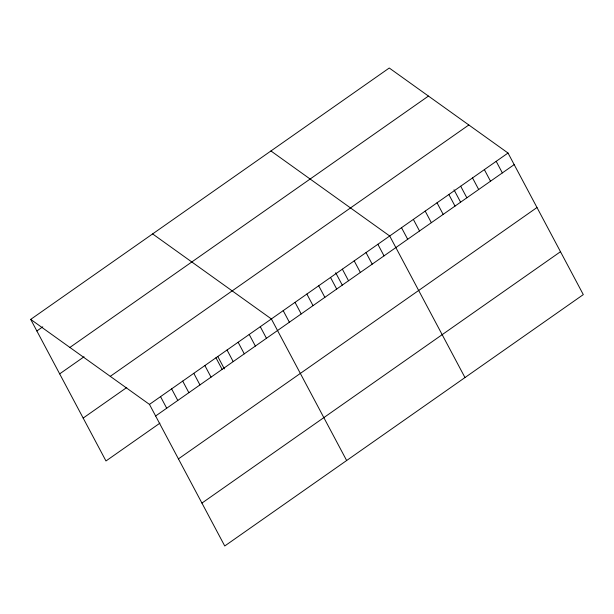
<?xml version="1.0" encoding="UTF-8"?>
<svg xmlns="http://www.w3.org/2000/svg" width="614" height="614" viewBox="0 0 614 614"><rect width="100%" height="100%" fill="white"/><g stroke="black" fill="none" stroke-linecap="round" stroke-linejoin="round"><path stroke-width="0.92" d="M30.7 319.387L389.261 68.016L508.024 153.032L583.3 294.613L224.739 545.984L149.463 404.403L30.7 319.387L105.976 460.968L159.916 423.153M36.863 330.977L42.773 326.832M69.889 347.447L428.449 96.076M59.665 373.872L84.049 356.78M110.267 376.351L468.827 124.98M83.166 418.073L126.76 387.511M149.463 404.403L508.024 153.032M155.618 415.993L514.179 164.621M178.428 458.888L536.989 207.517M201.929 503.089L560.49 251.717M270.935 150.967L389.698 235.983L464.975 377.564M152.61 233.919L271.373 318.942L346.649 460.515M496.189 161.328L502.352 172.91M484.354 169.625L490.517 181.207M472.527 177.922L478.682 189.503M460.692 186.211L466.855 197.8M454.015 189.795L460.592 202.167M448.857 194.508L455.02 206.097M437.03 202.804L443.185 214.393M425.195 211.101L431.35 222.682M413.36 219.398L419.523 230.979M401.525 227.694L407.688 239.276M377.863 244.28L384.026 255.869M366.028 252.577L372.191 264.158M354.201 260.873L360.357 272.455M342.366 269.17L348.529 280.752M335.689 272.746L342.267 285.126M330.532 277.459L336.695 289.048M318.704 285.756L324.86 297.345M306.87 294.052L313.025 305.642M295.035 302.349L301.198 313.931M283.2 310.646L289.363 322.227M260.29 326.709L266.445 338.291M249.207 334.476L255.363 346.066M238.125 342.251L244.28 353.833M227.042 350.018L233.197 361.6M217.801 356.527L224.379 368.899M215.959 357.785L222.114 369.375M204.876 365.56L211.032 377.142M193.794 373.327L199.949 384.909M182.711 381.094L188.866 392.684M171.628 388.869L177.784 400.451M160.546 396.636L166.701 408.218"/></g></svg>
